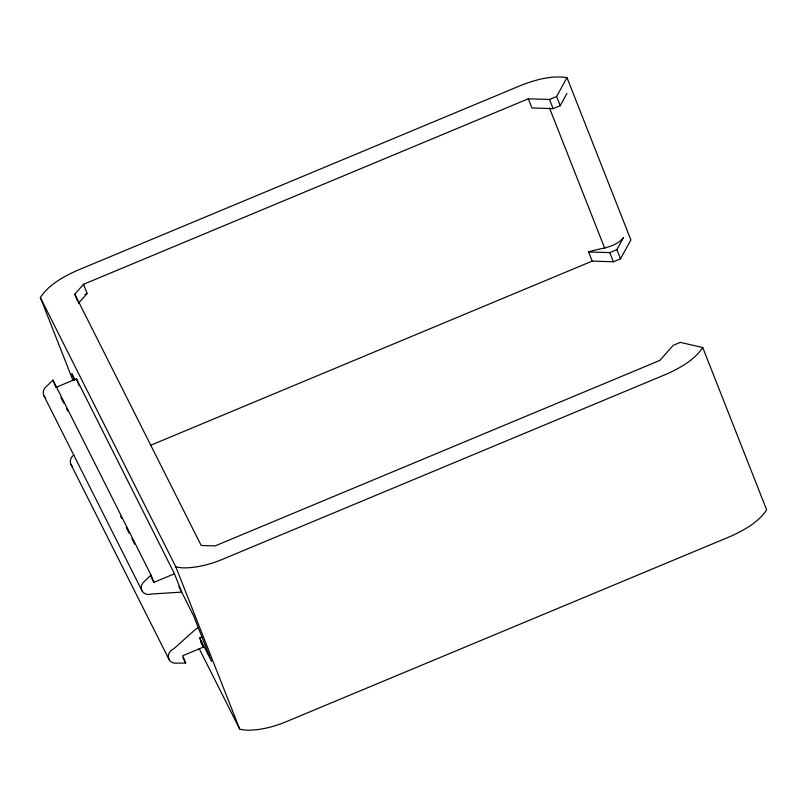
<?xml version="1.0" encoding="UTF-8"?>
<svg xmlns="http://www.w3.org/2000/svg" width="807" height="807" viewBox="0 0 807 807"><rect width="100%" height="100%" fill="white"/><g stroke="black" fill="none" stroke-linecap="round" stroke-linejoin="round"><path stroke-width="1.21" d="M77.502 301.072L74.799 294.202L83.525 284.306L528.303 98.797L549.506 99.473L556.598 96.517L566.988 77.623C551.726 75.263 536.272 79.6 522.058 84.927L75.999 270.97C62.573 277.204 48.682 284.861 40.35 297.521L72.993 380.43M528.303 98.797L531.914 107.967L553.118 108.642L560.209 105.687L566.928 93.481M588.596 251.935L609.799 252.611L616.891 249.656L623.599 237.45C614.752 248.324 600.63 247.769 588.596 251.935L592.197 261.105L613.411 261.781L620.502 258.825L630.892 239.941L566.988 77.623M702.756 347.555C694.403 360.033 680.634 367.589 667.339 373.772L221.945 559.544A55.804 26.197 -21.5 0 1 182.089 567.846L175.886 566.988L239.78 729.306L245.994 730.153A55.804 26.197 -21.5 0 0 285.849 721.851L731.233 536.08C744.538 529.896 758.308 522.341 766.65 509.873L702.756 347.555L680.261 342.38L673.169 345.346L659.874 360.406L215.096 545.915L201.175 545.471L74.799 294.202M78.41 303.371L87.136 293.476L83.525 284.306M151 575.018L142.869 582.947A8.373 7.384 -26.7 0 0 142.607 591.713A8.373 7.384 -26.7 0 0 151.454 594.013L181.696 592.106L174.473 573.767L153.885 582.351L151 575.018L52.969 380.097L44.839 388.036A8.373 7.384 -26.7 0 0 44.768 397.044M174.473 573.767L76.443 378.846L55.854 387.431L52.969 380.097M150.899 445.171L592.197 261.105M198.441 627.826L196.141 628.784L173.777 648.788A8.373 7.384 -26.7 0 0 168.31 656.757A8.373 7.384 -26.7 0 0 174.453 663.172L185.66 663.041L182.765 655.708L203.354 647.123L199.743 637.954L202.063 636.985M40.35 297.521L176.017 567.25M74.668 379.29L71.853 373.702L74.557 380.581M178.882 586.497L193.509 615.59L211.555 661.437L199.743 637.954M200.54 641.525L203.354 647.123M199.117 648.465L239.78 729.306M60.928 397.518L63.743 403.117M66.557 408.715L67.687 410.955M120.647 516.258L121.776 518.498M126.285 527.455L129.1 533.064M131.914 538.662L134.729 544.261M150.505 575.623L153.885 582.351M182.836 657.443L185.66 663.041M43.77 395.46L142.082 590.936M70.865 464.287L168.895 659.198M556.598 96.517L560.209 105.687M616.891 249.656L620.502 258.825M549.506 99.473L553.118 108.642M609.799 252.611L613.411 261.781M549.517 108.037L604.816 248.495M76.443 378.846L79.157 385.726M72.327 466.325A8.373 7.384 -26.7 0 1 73.881 454.906M45.686 397.932A8.373 7.384 -26.7 0 1 45.202 397.508M84.906 294.474A23.443 11.005 -21.5 0 1 87.136 293.476"/></g></svg>
